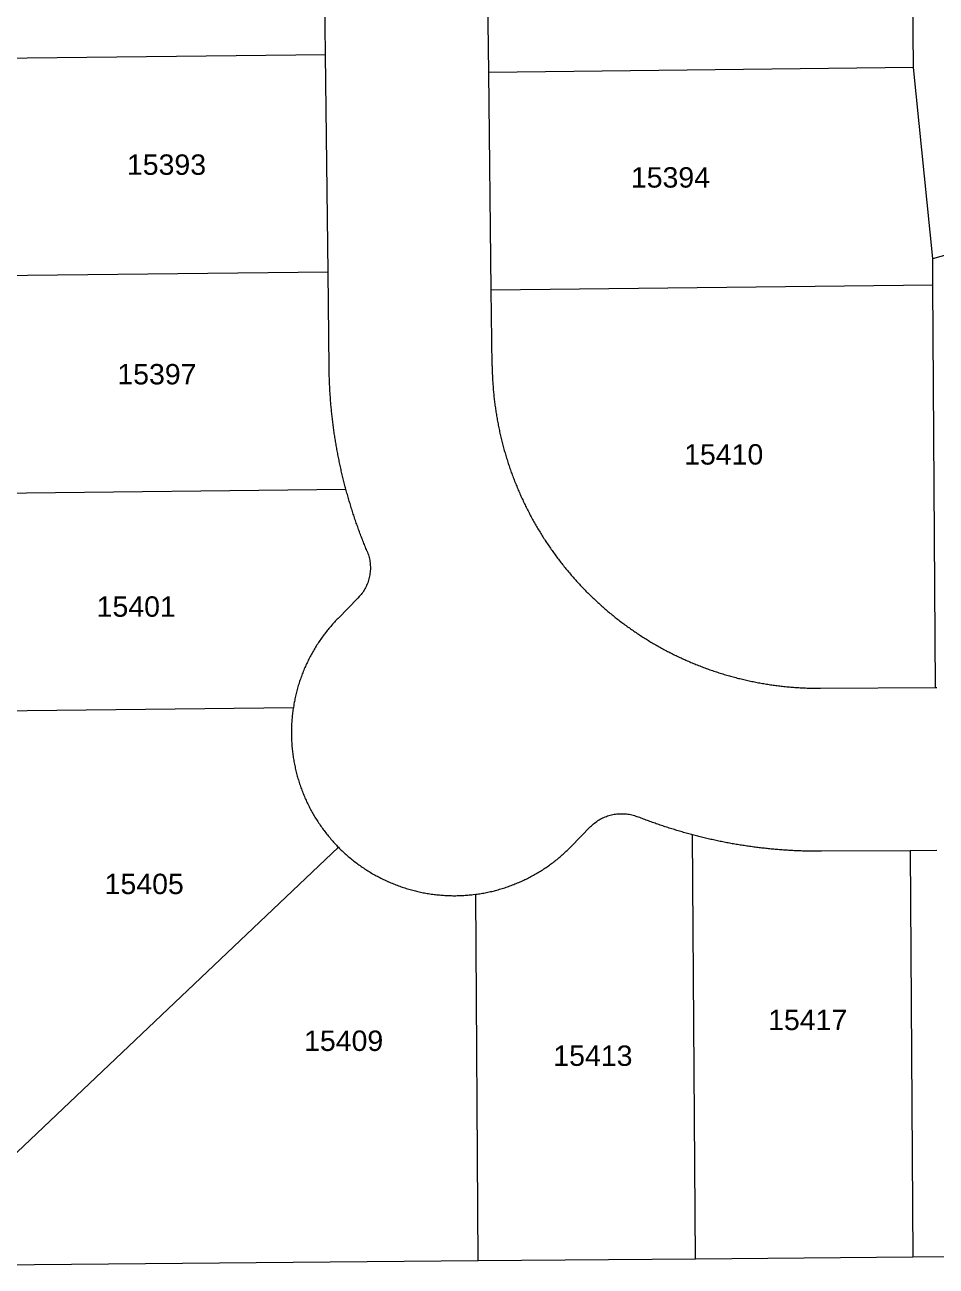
# Model space of a CAD drawing. Header units: feet. Extents: x 865220 to 2843432, y -2240498 to 970288.
# Drawn here: x 2839963.8 to 2840299.2, y 957964.3 to 958421 of the extents above; entities that cross this region are included whole.
import ezdxf
from ezdxf.enums import TextEntityAlignment as Align

# ---------------------------------------------------------------- set-up
doc = ezdxf.new("R2010")
doc.units = ezdxf.units.FT
doc.header["$LTSCALE"] = 0.015
doc.header["$MEASUREMENT"] = 0
doc.layers.add('Dakota County Addresses', color=7, linetype='Continuous')
doc.layers.add('Dakota County Parcels', color=7, linetype='Continuous')
doc.styles.add('Dimensions 100', font='arial.ttf')

# ---------------------------------------------------------------- blocks, each defined once
blk = doc.blocks.new('ACMAP_ANN_TEMPLATE_Dakota County Addresses')
at = {"layer": 'Dakota County Addresses', "style": 'Dimensions 100'}
blk.add_attdef('DakotaCountyAddress', text='', height=50, dxfattribs=at).set_placement((0, 0), align=Align.CENTER)

msp = doc.modelspace()

# ---------------------------------------------------------------- linework, layer by layer
at = {"layer": 'Dakota County Parcels', "lineweight": 5, "ltscale": 100}
for p, q in [((2840074.49, 958410.05), (2840073.57, 958490.04)), ((2840134.57, 958403.53), (2840133.64, 958483.51)), ((2840290.87, 958405.33), (2840290.51, 958436.51)), ((2840074.49, 958410.05), (2839911.26, 958408.17)), ((2840075.42, 958330.07), (2840074.49, 958410.05)), ((2840290.87, 958405.33), (2840134.57, 958403.53)), ((2840297.96, 958335.04), (2840290.87, 958405.33)), ((2840135.49, 958323.54), (2840134.57, 958403.53)), ((2840297.96, 958335.04), (2840368.54, 958354.78)), ((2840298.03, 958325.42), (2840297.96, 958335.04)), ((2840075.42, 958330.07), (2839912.26, 958328.18)), ((2840075.82, 958294.87), (2840075.42, 958330.07)), ((2840135.49, 958323.54), (2840298.03, 958325.42)), ((2840135.81, 958295.57), (2840135.49, 958323.54)), ((2840299.01, 958177.25), (2840298.03, 958325.42)), ((2839913.25, 958248.2), (2840082, 958250.15)), ((2840086.42, 958210.09), (2840079.12, 958202.67)), ((2840256.59, 958176.97), (2840299.01, 958177.25)), ((2839914.25, 958168.21), (2840062.66, 958169.93)), ((2840164.73, 958118.6), (2840172.03, 958126.03)), ((2840210.63, 957966.96), (2840209.6, 958123)), ((2839916.8, 957964.33), (2840079.22, 958118.5)), ((2840289.63, 958117.19), (2840256.98, 958116.97)), ((2840299.41, 958117.26), (2840289.63, 958117.19)), ((2840289.63, 958117.19), (2840290.62, 957967.68)), ((2840130.64, 957966.25), (2840129.75, 958101.15)), ((2840130.64, 957966.25), (2839916.8, 957964.33)), ((2840210.63, 957966.96), (2840130.64, 957966.25)), ((2840290.62, 957967.68), (2840210.63, 957966.96)), ((2840304.69, 957967.81), (2840290.62, 957967.68))]:
    msp.add_line(p, q, dxfattribs=at)
for points in [[(2840082, 958250.15), (2840081.87, 958250.63), (2840081.75, 958251.11), (2840081.62, 958251.6), (2840081.49, 958252.08), (2840081.37, 958252.56), (2840081.25, 958253.05), (2840081.13, 958253.53), (2840081.01, 958254.02), (2840080.89, 958254.5), (2840080.77, 958254.99), (2840080.65, 958255.48), (2840080.54, 958255.96), (2840080.43, 958256.45), (2840080.31, 958256.94), (2840080.2, 958257.43), (2840080.09, 958257.91), (2840079.99, 958258.4), (2840079.88, 958258.89), (2840079.78, 958259.38), (2840079.67, 958259.87), (2840079.57, 958260.36), (2840079.47, 958260.85), (2840079.37, 958261.34), (2840079.27, 958261.83), (2840079.17, 958262.32), (2840079.08, 958262.81), (2840078.98, 958263.3), (2840078.89, 958263.79), (2840078.8, 958264.28), (2840078.71, 958264.77), (2840078.62, 958265.27), (2840078.53, 958265.76), (2840078.45, 958266.25), (2840078.36, 958266.74), (2840078.28, 958267.24), (2840078.2, 958267.73), (2840078.12, 958268.22), (2840078.04, 958268.72), (2840077.96, 958269.21), (2840077.88, 958269.7), (2840077.81, 958270.2), (2840077.74, 958270.69), (2840077.66, 958271.19), (2840077.59, 958271.68), (2840077.52, 958272.18), (2840077.46, 958272.67), (2840077.39, 958273.17), (2840077.32, 958273.66), (2840077.26, 958274.16), (2840077.2, 958274.66), (2840077.14, 958275.15), (2840077.08, 958275.65), (2840077.02, 958276.15), (2840076.96, 958276.64), (2840076.9, 958277.14), (2840076.85, 958277.64), (2840076.8, 958278.13), (2840076.75, 958278.63), (2840076.7, 958279.13), (2840076.65, 958279.63), (2840076.6, 958280.12), (2840076.55, 958280.62), (2840076.51, 958281.12), (2840076.46, 958281.62), (2840076.42, 958282.12), (2840076.38, 958282.61), (2840076.34, 958283.11), (2840076.31, 958283.61), (2840076.27, 958284.11), (2840076.23, 958284.61), (2840076.2, 958285.11), (2840076.17, 958285.61), (2840076.14, 958286.1), (2840076.11, 958286.6), (2840076.08, 958287.1), (2840076.05, 958287.6), (2840076.03, 958288.1), (2840076, 958288.6), (2840075.98, 958289.1), (2840075.96, 958289.6), (2840075.94, 958290.1), (2840075.92, 958290.6), (2840075.91, 958291.1), (2840075.89, 958291.6), (2840075.88, 958292.1), (2840075.86, 958292.6), (2840075.85, 958293.1), (2840075.84, 958293.6), (2840075.83, 958294.1), (2840075.82, 958294.87)], [(2840135.81, 958295.57), (2840135.82, 958295.07), (2840135.83, 958294.57), (2840135.84, 958294.07), (2840135.85, 958293.57), (2840135.87, 958293.07), (2840135.88, 958292.57), (2840135.9, 958292.07), (2840135.92, 958291.57), (2840135.95, 958291.07), (2840135.97, 958290.57), (2840136, 958290.07), (2840136.03, 958289.57), (2840136.06, 958289.07), (2840136.1, 958288.57), (2840136.13, 958288.07), (2840136.17, 958287.58), (2840136.21, 958287.08), (2840136.25, 958286.58), (2840136.3, 958286.08), (2840136.34, 958285.58), (2840136.39, 958285.09), (2840136.44, 958284.59), (2840136.49, 958284.09), (2840136.55, 958283.59), (2840136.61, 958283.1), (2840136.66, 958282.6), (2840136.73, 958282.11), (2840136.79, 958281.61), (2840136.85, 958281.11), (2840136.92, 958280.62), (2840136.99, 958280.12), (2840137.06, 958279.63), (2840137.13, 958279.13), (2840137.21, 958278.64), (2840137.29, 958278.15), (2840137.37, 958277.65), (2840137.45, 958277.16), (2840137.53, 958276.67), (2840137.62, 958276.17), (2840137.7, 958275.68), (2840137.79, 958275.19), (2840137.89, 958274.7), (2840137.98, 958274.21), (2840138.08, 958273.72), (2840138.17, 958273.23), (2840138.27, 958272.74), (2840138.37, 958272.25), (2840138.48, 958271.76), (2840138.58, 958271.27), (2840138.69, 958270.78), (2840138.8, 958270.29), (2840138.91, 958269.81), (2840139.03, 958269.32), (2840139.15, 958268.83), (2840139.26, 958268.35), (2840139.38, 958267.86), (2840139.51, 958267.38), (2840139.63, 958266.89), (2840139.76, 958266.41), (2840139.88, 958265.93), (2840140.01, 958265.44), (2840140.15, 958264.96), (2840140.28, 958264.48), (2840140.42, 958264), (2840140.56, 958263.52), (2840140.7, 958263.04), (2840140.84, 958262.56), (2840140.98, 958262.08), (2840141.13, 958261.6), (2840141.28, 958261.12), (2840141.43, 958260.65), (2840141.58, 958260.17), (2840141.73, 958259.7), (2840141.89, 958259.22), (2840142.05, 958258.75), (2840142.21, 958258.27), (2840142.37, 958257.8), (2840142.54, 958257.33), (2840142.7, 958256.86), (2840142.87, 958256.39), (2840143.04, 958255.92), (2840143.21, 958255.45), (2840143.39, 958254.98), (2840143.56, 958254.51), (2840143.74, 958254.04), (2840143.92, 958253.58), (2840144.1, 958253.11), (2840144.28, 958252.64), (2840144.47, 958252.18), (2840144.66, 958251.72), (2840144.85, 958251.25), (2840145.04, 958250.79), (2840145.23, 958250.33), (2840145.43, 958249.87), (2840145.62, 958249.41), (2840145.82, 958248.95), (2840146.02, 958248.5), (2840146.23, 958248.04), (2840146.43, 958247.58), (2840146.64, 958247.13), (2840146.85, 958246.67), (2840147.06, 958246.22), (2840147.27, 958245.77), (2840147.48, 958245.31), (2840147.7, 958244.86), (2840147.92, 958244.41), (2840148.14, 958243.96), (2840148.36, 958243.52), (2840148.58, 958243.07), (2840148.81, 958242.62), (2840149.04, 958242.18), (2840149.26, 958241.73), (2840149.5, 958241.29), (2840149.73, 958240.85), (2840149.96, 958240.41), (2840150.2, 958239.97), (2840150.44, 958239.53), (2840150.68, 958239.09), (2840150.92, 958238.65), (2840151.16, 958238.21), (2840151.41, 958237.78), (2840151.66, 958237.34), (2840151.91, 958236.91), (2840152.16, 958236.48), (2840152.41, 958236.05), (2840152.66, 958235.62), (2840152.92, 958235.19), (2840153.18, 958234.76), (2840153.44, 958234.33), (2840153.7, 958233.91), (2840153.96, 958233.48), (2840154.23, 958233.06), (2840154.5, 958232.64), (2840154.77, 958232.21), (2840155.04, 958231.79), (2840155.31, 958231.37), (2840155.58, 958230.96), (2840155.86, 958230.54), (2840156.14, 958230.12), (2840156.42, 958229.71), (2840156.7, 958229.3), (2840156.98, 958228.88), (2840157.26, 958228.47), (2840157.55, 958228.06), (2840157.84, 958227.65), (2840158.13, 958227.25), (2840158.42, 958226.84), (2840158.71, 958226.43), (2840159.01, 958226.03), (2840159.3, 958225.63), (2840159.6, 958225.23), (2840159.9, 958224.83), (2840160.2, 958224.43), (2840160.5, 958224.03), (2840160.81, 958223.63), (2840161.12, 958223.24), (2840161.42, 958222.84), (2840161.73, 958222.45), (2840162.04, 958222.06), (2840162.36, 958221.67), (2840162.67, 958221.28), (2840162.99, 958220.89), (2840163.31, 958220.51), (2840163.63, 958220.12), (2840163.95, 958219.74), (2840164.27, 958219.36), (2840164.59, 958218.98), (2840164.92, 958218.6), (2840165.25, 958218.22), (2840165.57, 958217.84), (2840165.9, 958217.47), (2840166.24, 958217.1), (2840166.57, 958216.72), (2840166.91, 958216.35), (2840167.24, 958215.98), (2840167.58, 958215.61), (2840167.92, 958215.25), (2840168.26, 958214.88), (2840168.6, 958214.52), (2840168.95, 958214.16), (2840169.29, 958213.79), (2840169.64, 958213.43), (2840169.99, 958213.08), (2840170.34, 958212.72), (2840170.69, 958212.36), (2840171.04, 958212.01), (2840171.4, 958211.66), (2840171.76, 958211.31), (2840172.11, 958210.96), (2840172.47, 958210.61), (2840172.83, 958210.26), (2840173.19, 958209.92), (2840173.56, 958209.57), (2840173.92, 958209.23), (2840174.29, 958208.89), (2840174.66, 958208.55), (2840175.03, 958208.22), (2840175.4, 958207.88), (2840175.77, 958207.55), (2840176.14, 958207.21), (2840176.52, 958206.88), (2840176.89, 958206.55), (2840177.27, 958206.23), (2840177.65, 958205.9), (2840178.03, 958205.57), (2840178.41, 958205.25), (2840178.79, 958204.93), (2840179.18, 958204.61), (2840179.56, 958204.29), (2840179.95, 958203.97), (2840180.34, 958203.66), (2840180.73, 958203.35), (2840181.12, 958203.03), (2840181.51, 958202.72), (2840181.9, 958202.41), (2840182.3, 958202.11), (2840182.69, 958201.8), (2840183.09, 958201.5), (2840183.49, 958201.2), (2840183.89, 958200.9), (2840184.29, 958200.6), (2840184.69, 958200.3), (2840185.09, 958200), (2840185.5, 958199.71), (2840185.9, 958199.42), (2840186.31, 958199.13), (2840186.72, 958198.84), (2840187.13, 958198.55), (2840187.54, 958198.27), (2840187.95, 958197.98), (2840188.36, 958197.7), (2840188.78, 958197.42), (2840189.19, 958197.14), (2840189.61, 958196.87), (2840190.03, 958196.59), (2840190.45, 958196.32), (2840190.87, 958196.05), (2840191.29, 958195.78), (2840191.71, 958195.51), (2840192.13, 958195.24), (2840192.56, 958194.98), (2840192.98, 958194.72), (2840193.41, 958194.46), (2840193.84, 958194.2), (2840194.26, 958193.94), (2840194.69, 958193.68), (2840195.12, 958193.43), (2840195.56, 958193.18), (2840195.99, 958192.93), (2840196.42, 958192.68), (2840196.86, 958192.43), (2840197.29, 958192.19), (2840197.73, 958191.95), (2840198.17, 958191.71), (2840198.61, 958191.47), (2840199.05, 958191.23), (2840199.49, 958190.99), (2840199.93, 958190.76), (2840200.37, 958190.53), (2840200.82, 958190.3), (2840201.26, 958190.07), (2840201.71, 958189.84), (2840202.16, 958189.62), (2840202.6, 958189.4), (2840203.05, 958189.18), (2840203.5, 958188.96), (2840203.95, 958188.74), (2840204.4, 958188.53), (2840204.86, 958188.31), (2840205.31, 958188.1), (2840205.76, 958187.89), (2840206.22, 958187.68), (2840206.67, 958187.48), (2840207.13, 958187.27), (2840207.59, 958187.07), (2840208.05, 958186.87), (2840208.5, 958186.67), (2840208.96, 958186.48), (2840209.43, 958186.28), (2840209.89, 958186.09), (2840210.35, 958185.9), (2840210.81, 958185.71), (2840211.28, 958185.53), (2840211.74, 958185.34), (2840212.21, 958185.16), (2840212.67, 958184.98), (2840213.14, 958184.8), (2840213.61, 958184.62), (2840214.08, 958184.45), (2840214.54, 958184.28), (2840215.01, 958184.11), (2840215.48, 958183.94), (2840215.96, 958183.77), (2840216.43, 958183.6), (2840216.9, 958183.44), (2840217.37, 958183.28), (2840217.85, 958183.12), (2840218.32, 958182.96), (2840218.8, 958182.81), (2840219.27, 958182.66), (2840219.75, 958182.5), (2840220.23, 958182.36), (2840220.71, 958182.21), (2840221.18, 958182.06), (2840221.66, 958181.92), (2840222.14, 958181.78), (2840222.62, 958181.64), (2840223.1, 958181.5), (2840223.58, 958181.37), (2840224.07, 958181.23), (2840224.55, 958181.1), (2840225.03, 958180.97), (2840225.52, 958180.85), (2840226, 958180.72), (2840226.48, 958180.6), (2840226.97, 958180.48), (2840227.45, 958180.36), (2840227.94, 958180.24), (2840228.43, 958180.13), (2840228.91, 958180.01), (2840229.4, 958179.9), (2840229.89, 958179.79), (2840230.38, 958179.69), (2840230.87, 958179.58), (2840231.36, 958179.48), (2840231.85, 958179.38), (2840232.34, 958179.28), (2840232.83, 958179.18), (2840233.32, 958179.09), (2840233.81, 958179), (2840234.3, 958178.9), (2840234.79, 958178.82), (2840235.28, 958178.73), (2840235.78, 958178.65), (2840236.27, 958178.56), (2840236.76, 958178.48), (2840237.26, 958178.4), (2840237.75, 958178.33), (2840238.25, 958178.25), (2840238.74, 958178.18), (2840239.24, 958178.11), (2840239.73, 958178.04), (2840240.23, 958177.98), (2840240.72, 958177.91), (2840241.22, 958177.85), (2840241.71, 958177.79), (2840242.21, 958177.74), (2840242.71, 958177.68), (2840243.21, 958177.63), (2840243.7, 958177.57), (2840244.2, 958177.53), (2840244.7, 958177.48), (2840245.2, 958177.43), (2840245.69, 958177.39), (2840246.19, 958177.35), (2840246.69, 958177.31), (2840247.19, 958177.27), (2840247.69, 958177.24), (2840248.19, 958177.21), (2840248.69, 958177.17), (2840249.18, 958177.15), (2840249.68, 958177.12), (2840250.18, 958177.1), (2840250.68, 958177.07), (2840251.18, 958177.05), (2840251.68, 958177.03), (2840252.18, 958177.02), (2840252.68, 958177), (2840253.18, 958176.99), (2840253.68, 958176.98), (2840254.18, 958176.97), (2840254.68, 958176.97), (2840255.18, 958176.97), (2840255.68, 958176.96), (2840256.59, 958176.97)], [(2840089.76, 958227.48), (2840089.57, 958227.94), (2840089.38, 958228.4), (2840089.19, 958228.86), (2840089, 958229.33), (2840088.81, 958229.79), (2840088.62, 958230.26), (2840088.44, 958230.72), (2840088.26, 958231.19), (2840088.07, 958231.65), (2840087.89, 958232.12), (2840087.71, 958232.58), (2840087.54, 958233.05), (2840087.36, 958233.52), (2840087.18, 958233.99), (2840087.01, 958234.46), (2840086.84, 958234.92), (2840086.66, 958235.39), (2840086.49, 958235.86), (2840086.33, 958236.33), (2840086.16, 958236.81), (2840085.99, 958237.28), (2840085.83, 958237.75), (2840085.66, 958238.22), (2840085.5, 958238.69), (2840085.34, 958239.17), (2840085.18, 958239.64), (2840085.02, 958240.11), (2840084.86, 958240.59), (2840084.71, 958241.06), (2840084.55, 958241.54), (2840084.4, 958242.02), (2840084.25, 958242.49), (2840084.1, 958242.97), (2840083.95, 958243.45), (2840083.8, 958243.92), (2840083.65, 958244.4), (2840083.51, 958244.88), (2840083.36, 958245.36), (2840083.22, 958245.84), (2840083.08, 958246.32), (2840082.94, 958246.8), (2840082.8, 958247.28), (2840082.66, 958247.76), (2840082.53, 958248.24), (2840082.39, 958248.72), (2840082.26, 958249.2), (2840082, 958250.15)], [(2840089.76, 958227.48), (2840089.94, 958227.01), (2840090.12, 958226.54), (2840090.27, 958226.07), (2840090.41, 958225.59), (2840090.54, 958225.11), (2840090.65, 958224.62), (2840090.75, 958224.13), (2840090.83, 958223.64), (2840090.89, 958223.14), (2840090.94, 958222.64), (2840090.98, 958222.14), (2840091, 958221.64), (2840091, 958221.14), (2840090.99, 958220.64), (2840090.96, 958220.15), (2840090.91, 958219.65), (2840090.85, 958219.15), (2840090.78, 958218.66), (2840090.69, 958218.16), (2840090.58, 958217.68), (2840090.46, 958217.19), (2840090.33, 958216.71), (2840090.17, 958216.23), (2840090.01, 958215.76), (2840089.83, 958215.3), (2840089.63, 958214.84), (2840089.42, 958214.38), (2840089.2, 958213.93), (2840088.96, 958213.49), (2840088.71, 958213.06), (2840088.45, 958212.64), (2840088.17, 958212.22), (2840087.88, 958211.81), (2840087.58, 958211.42), (2840087.26, 958211.03), (2840086.94, 958210.65), (2840086.42, 958210.09)], [(2840079.12, 958202.67), (2840078.77, 958202.31), (2840078.43, 958201.95), (2840078.09, 958201.58), (2840077.75, 958201.22), (2840077.41, 958200.85), (2840077.08, 958200.48), (2840076.74, 958200.1), (2840076.42, 958199.72), (2840076.09, 958199.34), (2840075.77, 958198.96), (2840075.45, 958198.57), (2840075.14, 958198.18), (2840074.83, 958197.79), (2840074.52, 958197.4), (2840074.22, 958197), (2840073.91, 958196.6), (2840073.62, 958196.2), (2840073.32, 958195.8), (2840073.03, 958195.39), (2840072.74, 958194.98), (2840072.46, 958194.57), (2840072.18, 958194.16), (2840071.9, 958193.74), (2840071.62, 958193.33), (2840071.35, 958192.91), (2840071.09, 958192.48), (2840070.82, 958192.06), (2840070.56, 958191.63), (2840070.31, 958191.2), (2840070.05, 958190.77), (2840069.8, 958190.34), (2840069.56, 958189.9), (2840069.32, 958189.46), (2840069.08, 958189.02), (2840068.84, 958188.58), (2840068.61, 958188.14), (2840068.38, 958187.69), (2840068.16, 958187.25), (2840067.94, 958186.8), (2840067.73, 958186.35), (2840067.51, 958185.9), (2840067.3, 958185.44), (2840067.1, 958184.99), (2840066.9, 958184.53), (2840066.7, 958184.07), (2840066.51, 958183.61), (2840066.32, 958183.14), (2840066.13, 958182.68), (2840065.95, 958182.21), (2840065.77, 958181.75), (2840065.6, 958181.28), (2840065.43, 958180.81), (2840065.26, 958180.34), (2840065.1, 958179.86), (2840064.94, 958179.39), (2840064.79, 958178.91), (2840064.64, 958178.44), (2840064.49, 958177.96), (2840064.35, 958177.48), (2840064.21, 958177), (2840064.08, 958176.52), (2840063.95, 958176.04), (2840063.82, 958175.55), (2840063.7, 958175.07), (2840063.58, 958174.58), (2840063.46, 958174.09), (2840063.35, 958173.61), (2840063.25, 958173.12), (2840063.15, 958172.63), (2840063.05, 958172.14), (2840062.95, 958171.65), (2840062.86, 958171.16), (2840062.78, 958170.66), (2840062.66, 958169.93)], [(2840299.01, 958177.25), (2840299.51, 958177.25)], [(2840062.66, 958169.93), (2840062.58, 958169.43), (2840062.51, 958168.94), (2840062.44, 958168.44), (2840062.38, 958167.95), (2840062.32, 958167.45), (2840062.27, 958166.95), (2840062.22, 958166.45), (2840062.17, 958165.96), (2840062.13, 958165.46), (2840062.09, 958164.96), (2840062.06, 958164.46), (2840062.03, 958163.96), (2840062, 958163.46), (2840061.98, 958162.96), (2840061.96, 958162.46), (2840061.95, 958161.96), (2840061.94, 958161.46), (2840061.94, 958160.96), (2840061.93, 958160.46), (2840061.94, 958159.96), (2840061.95, 958159.46), (2840061.96, 958158.97), (2840061.97, 958158.47), (2840061.99, 958157.97), (2840062.02, 958157.47), (2840062.05, 958156.97), (2840062.08, 958156.47), (2840062.12, 958155.97), (2840062.16, 958155.47), (2840062.2, 958154.97), (2840062.25, 958154.48), (2840062.3, 958153.98), (2840062.36, 958153.48), (2840062.42, 958152.99), (2840062.49, 958152.49), (2840062.56, 958152), (2840062.63, 958151.5), (2840062.71, 958151.01), (2840062.79, 958150.51), (2840062.88, 958150.02), (2840062.97, 958149.53), (2840063.07, 958149.04), (2840063.16, 958148.55), (2840063.27, 958148.06), (2840063.37, 958147.57), (2840063.48, 958147.08), (2840063.6, 958146.6), (2840063.72, 958146.11), (2840063.84, 958145.63), (2840063.97, 958145.14), (2840064.1, 958144.66), (2840064.23, 958144.18), (2840064.37, 958143.7), (2840064.52, 958143.22), (2840064.66, 958142.74), (2840064.82, 958142.27), (2840064.97, 958141.79), (2840065.13, 958141.32), (2840065.29, 958140.84), (2840065.46, 958140.37), (2840065.63, 958139.9), (2840065.8, 958139.43), (2840065.98, 958138.97), (2840066.17, 958138.5), (2840066.35, 958138.04), (2840066.54, 958137.58), (2840066.74, 958137.12), (2840066.93, 958136.66), (2840067.14, 958136.2), (2840067.34, 958135.74), (2840067.55, 958135.29), (2840067.76, 958134.84), (2840067.98, 958134.39), (2840068.2, 958133.94), (2840068.43, 958133.49), (2840068.65, 958133.05), (2840068.89, 958132.6), (2840069.12, 958132.16), (2840069.36, 958131.72), (2840069.6, 958131.29), (2840069.85, 958130.85), (2840070.1, 958130.42), (2840070.35, 958129.99), (2840070.61, 958129.56), (2840070.87, 958129.13), (2840071.13, 958128.71), (2840071.4, 958128.29), (2840071.67, 958127.87), (2840071.95, 958127.45), (2840072.23, 958127.03), (2840072.51, 958126.62), (2840072.79, 958126.21), (2840073.08, 958125.8), (2840073.37, 958125.39), (2840073.67, 958124.99), (2840073.97, 958124.59), (2840074.27, 958124.19), (2840074.58, 958123.8), (2840074.88, 958123.4), (2840075.2, 958123.01), (2840075.51, 958122.62), (2840075.83, 958122.24), (2840076.15, 958121.86), (2840076.48, 958121.48), (2840076.8, 958121.1), (2840077.13, 958120.72), (2840077.47, 958120.35), (2840077.81, 958119.98), (2840078.15, 958119.62), (2840078.49, 958119.25), (2840078.84, 958118.89), (2840079.22, 958118.5)], [(2840172.03, 958126.03), (2840172.38, 958126.38), (2840172.75, 958126.72), (2840173.13, 958127.04), (2840173.51, 958127.36), (2840173.91, 958127.66), (2840174.32, 958127.96), (2840174.73, 958128.24), (2840175.15, 958128.5), (2840175.59, 958128.75), (2840176.03, 958128.99), (2840176.47, 958129.22), (2840176.93, 958129.43), (2840177.39, 958129.62), (2840177.85, 958129.81), (2840178.32, 958129.97), (2840178.8, 958130.13), (2840179.28, 958130.26), (2840179.76, 958130.39), (2840180.25, 958130.49), (2840180.74, 958130.59), (2840181.24, 958130.66), (2840181.73, 958130.72), (2840182.23, 958130.77), (2840182.73, 958130.8), (2840183.23, 958130.81), (2840183.73, 958130.81), (2840184.23, 958130.79), (2840184.73, 958130.76), (2840185.23, 958130.71), (2840185.72, 958130.65), (2840186.22, 958130.57), (2840186.71, 958130.48), (2840187.19, 958130.37), (2840187.68, 958130.24), (2840188.16, 958130.1), (2840188.63, 958129.95), (2840189.35, 958129.68)], [(2840209.6, 958123), (2840209.12, 958123.13), (2840208.63, 958123.26), (2840208.15, 958123.39), (2840207.67, 958123.52), (2840207.19, 958123.66), (2840206.71, 958123.79), (2840206.23, 958123.93), (2840205.75, 958124.07), (2840205.27, 958124.21), (2840204.79, 958124.35), (2840204.31, 958124.49), (2840203.83, 958124.63), (2840203.35, 958124.78), (2840202.87, 958124.93), (2840202.39, 958125.07), (2840201.92, 958125.22), (2840201.44, 958125.37), (2840200.96, 958125.52), (2840200.49, 958125.68), (2840200.01, 958125.83), (2840199.54, 958125.99), (2840199.06, 958126.14), (2840198.59, 958126.3), (2840198.11, 958126.46), (2840197.64, 958126.62), (2840197.17, 958126.79), (2840196.7, 958126.95), (2840196.22, 958127.11), (2840195.75, 958127.28), (2840195.28, 958127.45), (2840194.81, 958127.62), (2840194.34, 958127.79), (2840193.87, 958127.96), (2840193.4, 958128.13), (2840192.93, 958128.3), (2840192.46, 958128.48), (2840192, 958128.66), (2840191.53, 958128.83), (2840191.06, 958129.01), (2840190.6, 958129.19), (2840190.13, 958129.38), (2840189.35, 958129.68)], [(2840256.98, 958116.97), (2840256.48, 958116.97), (2840255.98, 958116.97), (2840255.48, 958116.97), (2840254.98, 958116.97), (2840254.48, 958116.98), (2840253.98, 958116.98), (2840253.48, 958116.99), (2840252.98, 958116.99), (2840252.48, 958117), (2840251.98, 958117.01), (2840251.48, 958117.02), (2840250.98, 958117.03), (2840250.48, 958117.05), (2840249.99, 958117.06), (2840249.49, 958117.08), (2840248.99, 958117.1), (2840248.49, 958117.12), (2840247.99, 958117.14), (2840247.49, 958117.16), (2840246.99, 958117.19), (2840246.49, 958117.21), (2840245.99, 958117.24), (2840245.49, 958117.27), (2840244.99, 958117.3), (2840244.49, 958117.33), (2840243.99, 958117.36), (2840243.49, 958117.39), (2840243, 958117.43), (2840242.5, 958117.46), (2840242, 958117.5), (2840241.5, 958117.54), (2840241, 958117.58), (2840240.5, 958117.62), (2840240.01, 958117.66), (2840239.51, 958117.71), (2840239.01, 958117.75), (2840238.51, 958117.8), (2840238.01, 958117.85), (2840237.52, 958117.9), (2840237.02, 958117.95), (2840236.52, 958118.01), (2840236.03, 958118.06), (2840235.53, 958118.11), (2840235.03, 958118.17), (2840234.54, 958118.23), (2840234.04, 958118.29), (2840233.54, 958118.35), (2840233.05, 958118.41), (2840232.55, 958118.48), (2840232.06, 958118.54), (2840231.56, 958118.61), (2840231.06, 958118.68), (2840230.57, 958118.75), (2840230.07, 958118.82), (2840229.58, 958118.89), (2840229.09, 958118.96), (2840228.59, 958119.04), (2840228.1, 958119.11), (2840227.6, 958119.19), (2840227.11, 958119.27), (2840226.62, 958119.35), (2840226.12, 958119.43), (2840225.63, 958119.52), (2840225.14, 958119.6), (2840224.64, 958119.69), (2840224.15, 958119.77), (2840223.66, 958119.86), (2840223.17, 958119.95), (2840222.68, 958120.04), (2840222.19, 958120.14), (2840221.69, 958120.23), (2840221.2, 958120.33), (2840220.71, 958120.42), (2840220.22, 958120.52), (2840219.73, 958120.62), (2840219.24, 958120.72), (2840218.75, 958120.82), (2840218.27, 958120.93), (2840217.78, 958121.03), (2840217.29, 958121.14), (2840216.8, 958121.25), (2840216.31, 958121.35), (2840215.82, 958121.46), (2840215.34, 958121.58), (2840214.85, 958121.69), (2840214.36, 958121.8), (2840213.88, 958121.92), (2840213.39, 958122.04), (2840212.9, 958122.15), (2840212.42, 958122.27), (2840211.93, 958122.4), (2840211.45, 958122.52), (2840210.97, 958122.64), (2840210.48, 958122.77), (2840209.6, 958123)], [(2840079.22, 958118.5), (2840079.58, 958118.14), (2840079.93, 958117.79), (2840080.29, 958117.44), (2840080.65, 958117.1), (2840081.02, 958116.75), (2840081.38, 958116.41), (2840081.75, 958116.08), (2840082.13, 958115.74), (2840082.5, 958115.41), (2840082.88, 958115.09), (2840083.26, 958114.76), (2840083.64, 958114.44), (2840084.03, 958114.13), (2840084.42, 958113.81), (2840084.81, 958113.5), (2840085.21, 958113.19), (2840085.6, 958112.89), (2840086, 958112.59), (2840086.4, 958112.29), (2840086.81, 958111.99), (2840087.21, 958111.7), (2840087.62, 958111.42), (2840088.03, 958111.13), (2840088.45, 958110.85), (2840088.86, 958110.57), (2840089.28, 958110.3), (2840089.7, 958110.03), (2840090.12, 958109.76), (2840090.55, 958109.5), (2840090.98, 958109.24), (2840091.41, 958108.98), (2840091.84, 958108.73), (2840092.27, 958108.48), (2840092.71, 958108.24), (2840093.14, 958108), (2840093.58, 958107.76), (2840094.03, 958107.52), (2840094.47, 958107.29), (2840094.91, 958107.07), (2840095.36, 958106.84), (2840095.81, 958106.62), (2840096.26, 958106.41), (2840096.72, 958106.19), (2840097.17, 958105.99), (2840097.63, 958105.78), (2840098.08, 958105.58), (2840098.54, 958105.38), (2840099, 958105.19), (2840099.47, 958105), (2840099.93, 958104.82), (2840100.4, 958104.64), (2840100.86, 958104.46), (2840101.33, 958104.29), (2840101.8, 958104.12), (2840102.28, 958103.95), (2840102.75, 958103.79), (2840103.22, 958103.63), (2840103.7, 958103.48), (2840104.18, 958103.33), (2840104.65, 958103.18), (2840105.13, 958103.04), (2840105.61, 958102.9), (2840106.1, 958102.77), (2840106.58, 958102.64), (2840107.06, 958102.51), (2840107.55, 958102.39), (2840108.03, 958102.27), (2840108.52, 958102.16), (2840109.01, 958102.05), (2840109.5, 958101.94), (2840109.99, 958101.84), (2840110.48, 958101.74), (2840110.97, 958101.65), (2840111.46, 958101.56), (2840111.95, 958101.47), (2840112.44, 958101.39), (2840112.94, 958101.32), (2840113.43, 958101.24), (2840113.93, 958101.18), (2840114.42, 958101.11), (2840114.92, 958101.05), (2840115.42, 958100.99), (2840115.91, 958100.94), (2840116.41, 958100.89), (2840116.91, 958100.85), (2840117.41, 958100.81), (2840117.91, 958100.77), (2840118.41, 958100.74), (2840118.91, 958100.72), (2840119.4, 958100.69), (2840119.9, 958100.67), (2840120.4, 958100.66), (2840120.9, 958100.65), (2840121.4, 958100.64), (2840121.9, 958100.64), (2840122.4, 958100.64), (2840122.9, 958100.65), (2840123.4, 958100.66), (2840123.9, 958100.67), (2840124.4, 958100.69), (2840124.9, 958100.71), (2840125.4, 958100.74), (2840125.9, 958100.77), (2840126.4, 958100.81), (2840126.9, 958100.85), (2840127.4, 958100.89), (2840127.89, 958100.94), (2840128.39, 958100.99), (2840128.89, 958101.04), (2840129.75, 958101.15)], [(2840129.75, 958101.15), (2840130.24, 958101.22), (2840130.74, 958101.29), (2840131.23, 958101.37), (2840131.73, 958101.45), (2840132.22, 958101.53), (2840132.71, 958101.62), (2840133.2, 958101.71), (2840133.69, 958101.8), (2840134.18, 958101.9), (2840134.67, 958102.01), (2840135.16, 958102.12), (2840135.65, 958102.23), (2840136.13, 958102.35), (2840136.62, 958102.47), (2840137.1, 958102.59), (2840137.59, 958102.72), (2840138.07, 958102.85), (2840138.55, 958102.99), (2840139.03, 958103.13), (2840139.51, 958103.27), (2840139.99, 958103.42), (2840140.46, 958103.57), (2840140.94, 958103.73), (2840141.41, 958103.89), (2840141.88, 958104.06), (2840142.35, 958104.22), (2840142.82, 958104.4), (2840143.29, 958104.57), (2840143.76, 958104.75), (2840144.22, 958104.94), (2840144.69, 958105.12), (2840145.15, 958105.32), (2840145.61, 958105.51), (2840146.07, 958105.71), (2840146.52, 958105.91), (2840146.98, 958106.12), (2840147.43, 958106.33), (2840147.88, 958106.54), (2840148.33, 958106.76), (2840148.78, 958106.98), (2840149.23, 958107.21), (2840149.67, 958107.44), (2840150.11, 958107.67), (2840150.55, 958107.91), (2840150.99, 958108.15), (2840151.43, 958108.39), (2840151.86, 958108.64), (2840152.3, 958108.89), (2840152.73, 958109.15), (2840153.15, 958109.41), (2840153.58, 958109.67), (2840154, 958109.93), (2840154.42, 958110.2), (2840154.84, 958110.48), (2840155.26, 958110.75), (2840155.67, 958111.03), (2840156.09, 958111.31), (2840156.5, 958111.6), (2840156.9, 958111.89), (2840157.31, 958112.18), (2840157.71, 958112.48), (2840158.11, 958112.78), (2840158.51, 958113.08), (2840158.9, 958113.39), (2840159.3, 958113.7), (2840159.69, 958114.01), (2840160.07, 958114.33), (2840160.46, 958114.65), (2840160.84, 958114.97), (2840161.22, 958115.3), (2840161.6, 958115.63), (2840161.97, 958115.96), (2840162.34, 958116.29), (2840162.71, 958116.63), (2840163.07, 958116.97), (2840163.44, 958117.32), (2840163.8, 958117.66), (2840164.15, 958118.01), (2840164.73, 958118.6)]]:
    msp.add_lwpolyline(points, dxfattribs=at)

# ---------------------------------------------------------------- block references
at = {"layer": 'Dakota County Addresses', "lineweight": 5, "ltscale": 100, "xscale": 0.15, "yscale": 0.15, "zscale": 0.15}
for p, values in [((2840015.98, 958365.85), {'DakotaCountyAddress': '15393'}), ((2840201.42, 958361.15), {'DakotaCountyAddress': '15394'}), ((2840012.46, 958288.75), {'DakotaCountyAddress': '15397'}), ((2840221.02, 958259.24), {'DakotaCountyAddress': '15410'}), ((2840004.84, 958203.27), {'DakotaCountyAddress': '15401'}), ((2840007.78, 958101.22), {'DakotaCountyAddress': '15405'}), ((2840251.93, 958051.18), {'DakotaCountyAddress': '15417'}), ((2840081.17, 958043.51), {'DakotaCountyAddress': '15409'}), ((2840172.88, 958038.02), {'DakotaCountyAddress': '15413'})]:
    msp.add_blockref('ACMAP_ANN_TEMPLATE_Dakota County Addresses', p, dxfattribs=at).add_auto_attribs(values)

doc.saveas('drawing.dxf')
